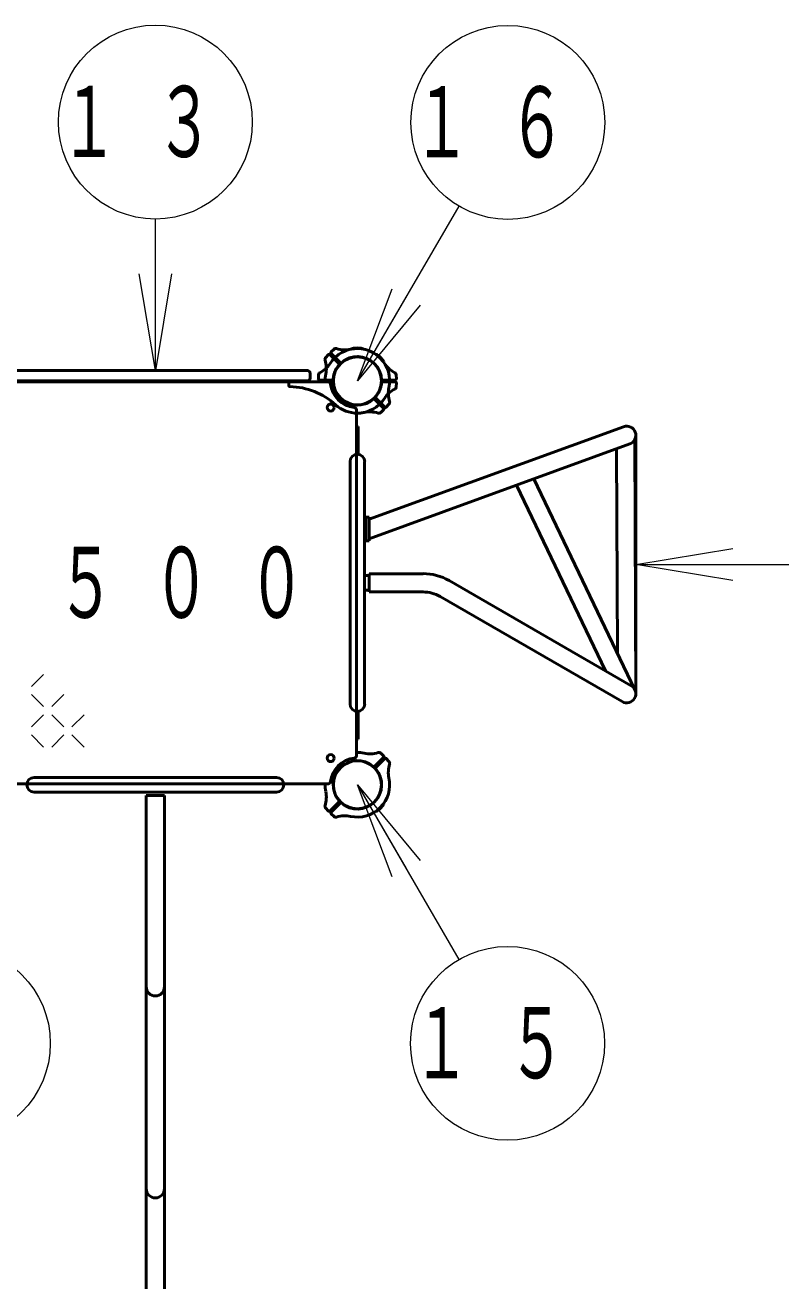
# Model space of a CAD drawing. Units: millimetres on the paper, scale 1:60. Extents: x -385 to 0, y -594 to 267.
# Drawn here: x -212.01 to -188.62, y 164.58 to 203.44 of the extents above; entities that cross this region are included whole.
import ezdxf

# ---------------------------------------------------------------- set-up
doc = ezdxf.new("R2010")
doc.units = ezdxf.units.MM
doc.layers.add('LY_1', color=140, linetype='Continuous', lineweight=50)
doc.styles.add('ＭＳ ゴシック', font='')
doc.styles.get('ＭＳ ゴシック').set_extended_font_data('MS Gothic')

msp = doc.modelspace()

# ---------------------------------------------------------------- linework, layer by layer
at = {"layer": 'LY_1', "color": 7, "lineweight": 13}
for p, q in [((-201.726, 192.432), (-198.579, 197.838)), ((-207.976, 192.749), (-207.976, 197.441)), ((-207.976, 192.749), (-208.476, 195.749)), ((-207.476, 195.749), (-207.976, 192.749)), ((-207.976, 192.749), (-207.976, 195.749)), ((-201.726, 192.432), (-200.649, 195.276)), ((-201.726, 192.432), (-200.217, 195.024)), ((-199.785, 194.773), (-201.726, 192.432)), ((-193.11, 186.749), (-190.11, 187.249)), ((-190.11, 186.249), (-193.11, 186.749)), ((-193.11, 186.749), (-190.11, 186.749)), ((-193.11, 186.749), (-187.134, 186.749)), ((-211.433, 183.35), (-211.808, 182.975)), ((-211.433, 182.35), (-211.808, 182.725)), ((-210.808, 182.725), (-211.183, 182.35)), ((-211.433, 182.1), (-211.808, 181.725)), ((-210.808, 181.725), (-211.183, 182.1)), ((-210.183, 182.1), (-210.558, 181.725)), ((-211.433, 181.1), (-211.808, 181.475)), ((-210.808, 181.475), (-211.183, 181.1)), ((-210.183, 181.1), (-210.558, 181.475)), ((-200.652, 177.087), (-201.726, 179.932)), ((-201.726, 179.932), (-199.787, 177.589)), ((-201.726, 179.932), (-200.219, 177.338)), ((-201.726, 179.932), (-198.585, 174.525))]:
    msp.add_line(p, q, dxfattribs=at)
at = {"layer": 'LY_1'}
for p, q in [((-202.622, 193.243), (-202.711, 193.147)), ((-202.296, 192.967), (-202.574, 193.244)), ((-202.261, 193.002), (-202.539, 193.28)), ((-202.538, 193.328), (-202.442, 193.417)), ((-201.893, 193.418), (-201.893, 193.421)), ((-201.56, 193.418), (-201.56, 193.421)), ((-201.147, 193.247), (-201.145, 193.249)), ((-200.911, 193.011), (-200.909, 193.013)), ((-207.976, 192.407), (-213.316, 192.407)), ((-203.268, 192.749), (-212.685, 192.749)), ((-203.268, 192.432), (-212.685, 192.432)), ((-207.976, 192.407), (-202.636, 192.407)), ((-203.85, 192.372), (-203.846, 192.284)), ((-202.507, 192.407), (-203.817, 192.407)), ((-203.185, 192.665), (-203.185, 192.515)), ((-202.933, 192.491), (-202.929, 192.613)), ((-202.507, 192.457), (-202.9, 192.457)), ((-200.945, 192.457), (-200.552, 192.457)), ((-200.945, 192.407), (-200.552, 192.407)), ((-200.519, 192.491), (-200.524, 192.622)), ((-200.519, 192.372), (-200.523, 192.251)), ((-201.192, 191.862), (-200.914, 191.584)), ((-201.156, 191.897), (-200.879, 191.62)), ((-200.831, 191.62), (-200.748, 191.709)), ((-201.751, 186.182), (-201.751, 191.522)), ((-200.915, 191.536), (-201.003, 191.454)), ((-201.7, 191.022), (-201.753, 191.022)), ((-201.753, 191.022), (-201.753, 190.157)), ((-201.7, 191.022), (-201.7, 190.157)), ((-201.356, 188.15), (-193.49, 191.013)), ((-201.356, 187.547), (-193.296, 190.481)), ((-193.11, 182.752), (-193.145, 190.61)), ((-193.11, 190.747), (-193.11, 182.751)), ((-193.682, 184.01), (-193.71, 190.33)), ((-201.953, 182.432), (-201.953, 189.932)), ((-201.5, 189.932), (-201.5, 182.432)), ((-193.137, 182.873), (-196.264, 189.401)), ((-194.044, 183.454), (-196.799, 189.206)), ((-201.46, 187.482), (-201.46, 188.215)), ((-201.356, 188.215), (-201.46, 188.215)), ((-201.356, 188.215), (-201.356, 187.482)), ((-201.356, 187.482), (-201.46, 187.482)), ((-201.751, 186.182), (-201.751, 180.842)), ((-201.5, 186.409), (-201.36, 186.409)), ((-199.693, 186.465), (-201.36, 186.465)), ((-201.36, 186.465), (-201.36, 185.899)), ((-198.885, 186.249), (-193.251, 182.996)), ((-201.36, 185.955), (-201.5, 185.955)), ((-199.693, 185.899), (-201.36, 185.899)), ((-199.168, 185.758), (-193.535, 182.505)), ((-201.753, 181.342), (-201.753, 182.207)), ((-201.7, 181.342), (-201.7, 182.207)), ((-201.7, 181.342), (-201.753, 181.342)), ((-201.192, 180.502), (-200.914, 180.78)), ((-201.156, 180.467), (-200.879, 180.744)), ((-200.915, 180.828), (-201.003, 180.91)), ((-200.831, 180.743), (-200.748, 180.655)), ((-207.976, 179.957), (-213.316, 179.957)), ((-211.726, 180.159), (-204.226, 180.159)), ((-207.976, 179.957), (-202.636, 179.957)), ((-211.726, 179.705), (-204.226, 179.705)), ((-207.693, 179.599), (-208.26, 179.599)), ((-208.26, 142.765), (-208.26, 179.599)), ((-207.693, 142.765), (-207.693, 179.599)), ((-202.622, 179.12), (-202.711, 179.216)), ((-202.296, 179.397), (-202.574, 179.12)), ((-202.261, 179.362), (-202.539, 179.084)), ((-200.911, 179.353), (-200.909, 179.351)), ((-202.538, 179.036), (-202.442, 178.947)), ((-201.147, 179.117), (-201.145, 179.115))]:
    msp.add_line(p, q, dxfattribs=at)
at = {"layer": 'LY_1', "color": 7, "lineweight": 13}
for centre in [(-207.976, 200.441), (-197.069, 200.43), (-214.226, 171.931), (-197.078, 171.931)]:
    msp.add_circle(centre, 3, dxfattribs=at)
at = {"layer": 'LY_1'}
for centre, radius in [((-201.726, 192.432), 0.743), ((-201.726, 192.432), 0.743), ((-202.551, 191.607), 0.108), ((-202.551, 180.757), 0.108), ((-201.726, 179.932), 0.743)]:
    msp.add_circle(centre, radius, dxfattribs=at)
for centre, radius, start, end in [((-202.644, 193.098), 0.0833, 137, 197.5412), ((-202.597, 193.221), 0.0333, 45, 137), ((-201.726, 192.432), 1, 90, 147.2728), ((-202.515, 193.303), 0.0333, 133, 225), ((-201.726, 192.432), 0.75, 90, 175.7293), ((-202.392, 193.349), 0.0833, 72.4588, 133), ((-202.116, 194.223), 0.833, 252.4588, 282.2728), ((-201.726, 192.432), 0.75, 45, 130.7293), ((-201.726, 192.432), 1, 45, 102.2728), ((-201.876, 193.421), 0.0167, 98.6269, 180), ((-201.726, 192.432), 1.017, 90, 98.6269), ((-201.726, 192.432), 1.017, 81.3731, 90), ((-201.726, 192.432), 1, 32.7272, 90), ((-201.726, 192.432), 0.75, 4.2707, 90), ((-201.576, 193.421), 0.0167, 0, 81.3731), ((-201.133, 193.237), 0.0167, 53.6269, 135), ((-201.726, 192.432), 1.017, 45, 53.6269), ((-201.726, 192.432), 1.017, 36.3731, 45), ((-203.269, 193.423), 0.833, 297.4588, 327.2728), ((-203.518, 192.822), 0.833, 347.7272, 17.5412), ((-201.726, 192.432), 0.75, 139.2707, 225), ((-202.32, 192.943), 0.0333, 319.2707, 45), ((-202.237, 193.025), 0.0333, 225, 310.7293), ((-201.726, 192.432), 0.75, 319.2707, 45), ((-201.726, 192.432), 1, 347.7272, 45), ((-200.921, 193.025), 0.0167, 315, 36.3731), ((-200.184, 193.423), 0.833, 212.7272, 242.5412), ((-203.817, 192.374), 0.0333, 90, 183), ((-203.268, 192.665), 0.0833, 0, 90), ((-203.268, 192.515), 0.0833, 270, 0), ((-202.9, 192.49), 0.0333, 178, 270), ((-202.846, 192.61), 0.0833, 117.4588, 178), ((-201.726, 192.432), 1, 167.7272, 181.4325), ((-202.636, 192.324), 0.0833, 6.7872, 90), ((-202.507, 192.49), 0.0333, 270, 355.7293), ((-202.507, 192.374), 0.0333, 4.2707, 90), ((-201.726, 192.432), 0.75, 184.2707, 270), ((-201.726, 192.432), 0.75, 270, 355.7293), ((-200.945, 192.49), 0.0333, 184.2707, 270), ((-200.945, 192.374), 0.0333, 90, 175.7293), ((-200.607, 192.61), 0.0833, 2, 62.5412), ((-200.552, 192.49), 0.0333, 270, 2), ((-200.552, 192.374), 0.0333, 358, 90), ((-203.812, 192.286), 0.0333, 183, 268.9158), ((-203.854, 190.087), 2.167, 47.7828, 88.9159), ((-201.726, 192.432), 0.833, 186.7872, 263.2128), ((-200.184, 191.441), 0.833, 117.4588, 147.2728), ((-199.935, 192.042), 0.833, 167.7272, 197.5412), ((-200.607, 192.254), 0.0833, 297.4588, 358), ((-200.607, 192.254), 0.0833, 297.4588, 358), ((-201.726, 192.432), 1, 227.7828, 270), ((-201.726, 192.432), 0.75, 225, 310.7293), ((-201.835, 191.522), 0.0833, 0, 83.2128), ((-201.726, 192.432), 1, 270, 327.2728), ((-201.215, 191.838), 0.0333, 45, 130.7293), ((-201.133, 191.921), 0.0333, 139.2707, 225), ((-200.855, 191.643), 0.0333, 225, 317), ((-200.809, 191.766), 0.0833, 317, 17.5412), ((-201.726, 192.432), 1, 268.5675, 282.2728), ((-201.337, 190.64), 0.833, 72.4588, 102.2728), ((-201.06, 191.514), 0.0833, 252.4588, 313), ((-200.937, 191.561), 0.0333, 313, 45), ((-193.393, 190.747), 0.283, 290, 110), ((-201.726, 189.932), 0.227, 0, 180), ((-199.693, 184.849), 1.617, 60, 90), ((-199.693, 184.849), 1.05, 60, 90), ((-193.393, 182.751), 0.283, 240, 60), ((-201.726, 182.432), 0.227, 180, 0), ((-201.726, 179.932), 0.833, 96.7872, 173.2128), ((-201.835, 180.842), 0.0833, 276.7872, 0), ((-201.726, 179.932), 1, 77.7272, 91.4325), ((-201.337, 181.723), 0.833, 257.7272, 287.5412), ((-201.06, 180.849), 0.0833, 47, 107.5412), ((-200.937, 180.803), 0.0333, 315, 47), ((-200.855, 180.721), 0.0333, 43, 135), ((-201.726, 179.932), 0.75, 135, 220.7293), ((-201.726, 179.932), 0.75, 49.2707, 135), ((-201.215, 180.525), 0.0333, 229.2707, 315), ((-201.726, 179.932), 0.75, 315, 40.7293), ((-201.133, 180.443), 0.0333, 135, 220.7293), ((-199.935, 180.322), 0.833, 162.4588, 192.2728), ((-200.809, 180.598), 0.0833, 342.4588, 43), ((-211.726, 179.932), 0.227, 90, 270), ((-204.226, 179.932), 0.227, 270, 90), ((-201.726, 179.932), 1, 178.5675, 192.2728), ((-202.636, 180.04), 0.0833, 270, 353.2128), ((-201.726, 179.932), 1, 315, 12.2728), ((-203.518, 179.542), 0.833, 342.4588, 12.2728), ((-202.644, 179.266), 0.0833, 162.4588, 223), ((-202.32, 179.421), 0.0333, 315, 40.7293), ((-202.237, 179.338), 0.0333, 49.2707, 135), ((-201.726, 179.932), 0.75, 229.2707, 315), ((-201.726, 179.932), 1, 257.7272, 315), ((-201.726, 179.932), 1.017, 306.3731, 315), ((-201.726, 179.932), 1.017, 315, 323.6269), ((-200.921, 179.339), 0.0167, 323.6269, 45), ((-202.597, 179.143), 0.0333, 223, 315), ((-202.515, 179.061), 0.0333, 135, 227), ((-202.392, 179.014), 0.0833, 227, 287.5412), ((-202.116, 178.14), 0.833, 77.7272, 107.5412), ((-201.133, 179.127), 0.0167, 225, 306.3731), ((-207.976, 173.682), 0.283, 180, 0), ((-207.976, 167.432), 0.283, 180, 0)]:
    msp.add_arc(centre, radius, start, end, dxfattribs=at)

# ---------------------------------------------------------------- texts
at = {"layer": 'LY_1', "color": 7, "char_height": 2.199, "style": 'ＭＳ ゴシック'}
for s, insert, attachment_point in [('\\T1.64;\\W0.6;１３', (-207.976, 200.441), 5), ('\\T1.64;\\W0.6;１６', (-197.069, 200.43), 5), ('\\T1.64;\\W0.6;１５００', (-213.976, 186.182), 4), ('\\T1.64;\\W0.6;１５', (-197.078, 171.931), 5)]:
    msp.add_mtext(s, dxfattribs=dict(at, insert=insert, attachment_point=attachment_point))

doc.saveas('drawing.dxf')
